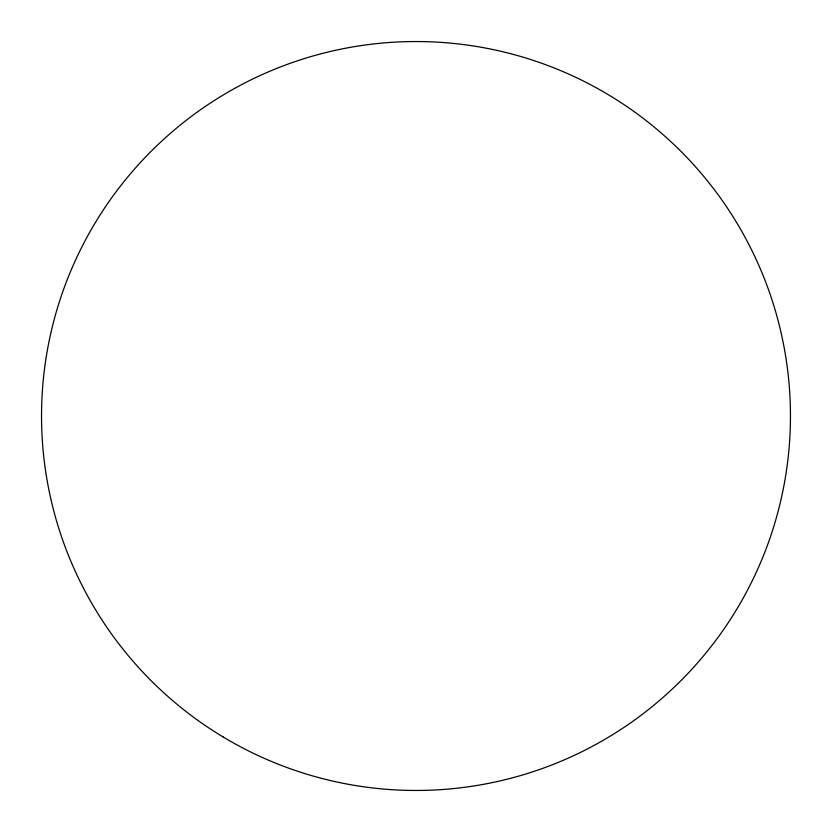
<?xml version="1.0" encoding="UTF-8"?>
<svg xmlns="http://www.w3.org/2000/svg" width="832" height="832" viewBox="0 0 832 832"><rect width="100%" height="100%" fill="white"/><g stroke="black" fill="none" stroke-linecap="round" stroke-linejoin="round"><path stroke-width="1.25" d="M223.142 736.975A374.452 374.452 0 0 0 790.4 422.531A374.452 374.452 0 0 0 234.458 88.494A374.452 374.452 0 0 0 223.142 736.975"/></g></svg>
